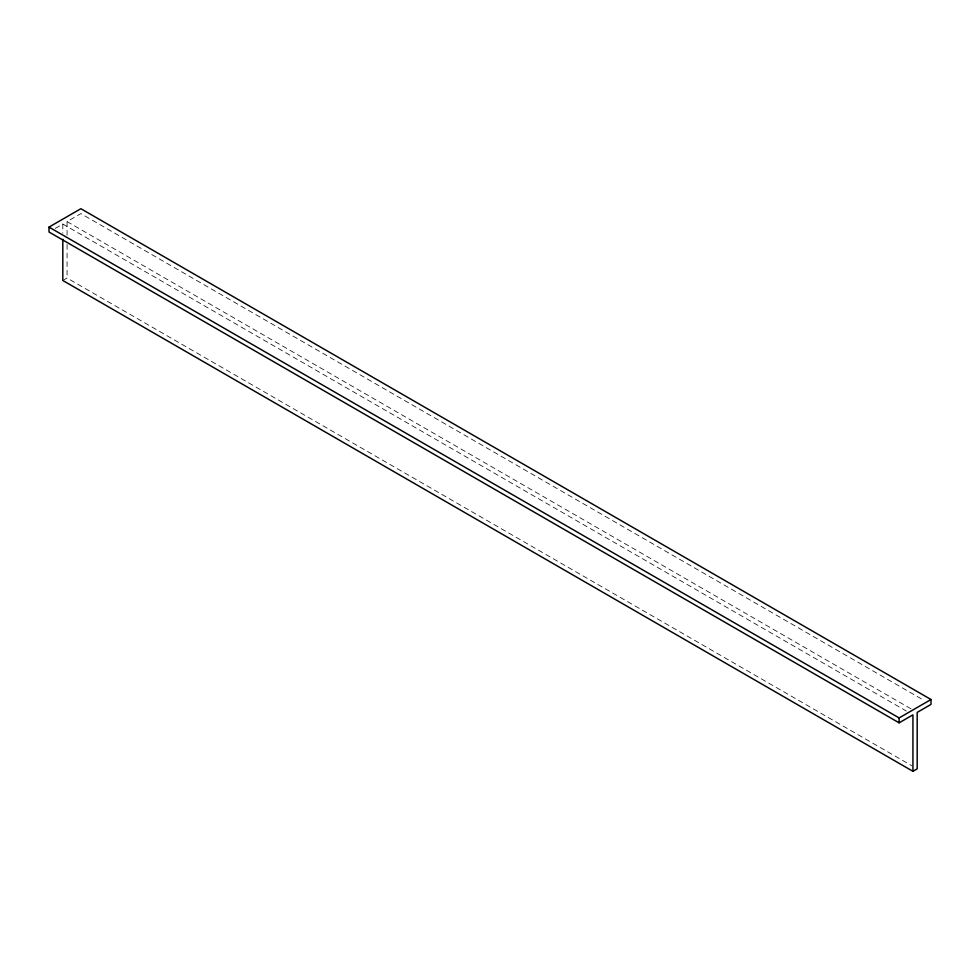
<?xml version="1.0" encoding="UTF-8"?>
<svg xmlns="http://www.w3.org/2000/svg" width="980" height="980" viewBox="0 0 980 980"><rect width="100%" height="100%" fill="white"/><g stroke="black" fill="none" stroke-linecap="round" stroke-linejoin="round"><path stroke-width="0.73" stroke-dasharray="4.9 3.68" d="M55.284 228.389L62.818 224.04L906.316 711.027M67.069 235.31L67.069 221.59L80.874 213.615L924.385 700.602M62.818 280.488L67.069 278.026L911.89 765.784M67.069 221.59L913.213 710.108M67.069 244.473L67.069 278.026M62.818 224.04L62.818 233.191"/><path stroke-width="1.47" d="M912.931 771.297L912.931 714.849L899.126 722.823L49 232.015L49 227.103L80.874 208.703L931 699.512L931 704.424L917.182 712.399L917.182 768.847L912.931 771.297L62.818 280.488L62.818 239.292M49 227.103L899.126 717.923L931 699.512M899.126 717.923L899.126 722.823"/></g></svg>
